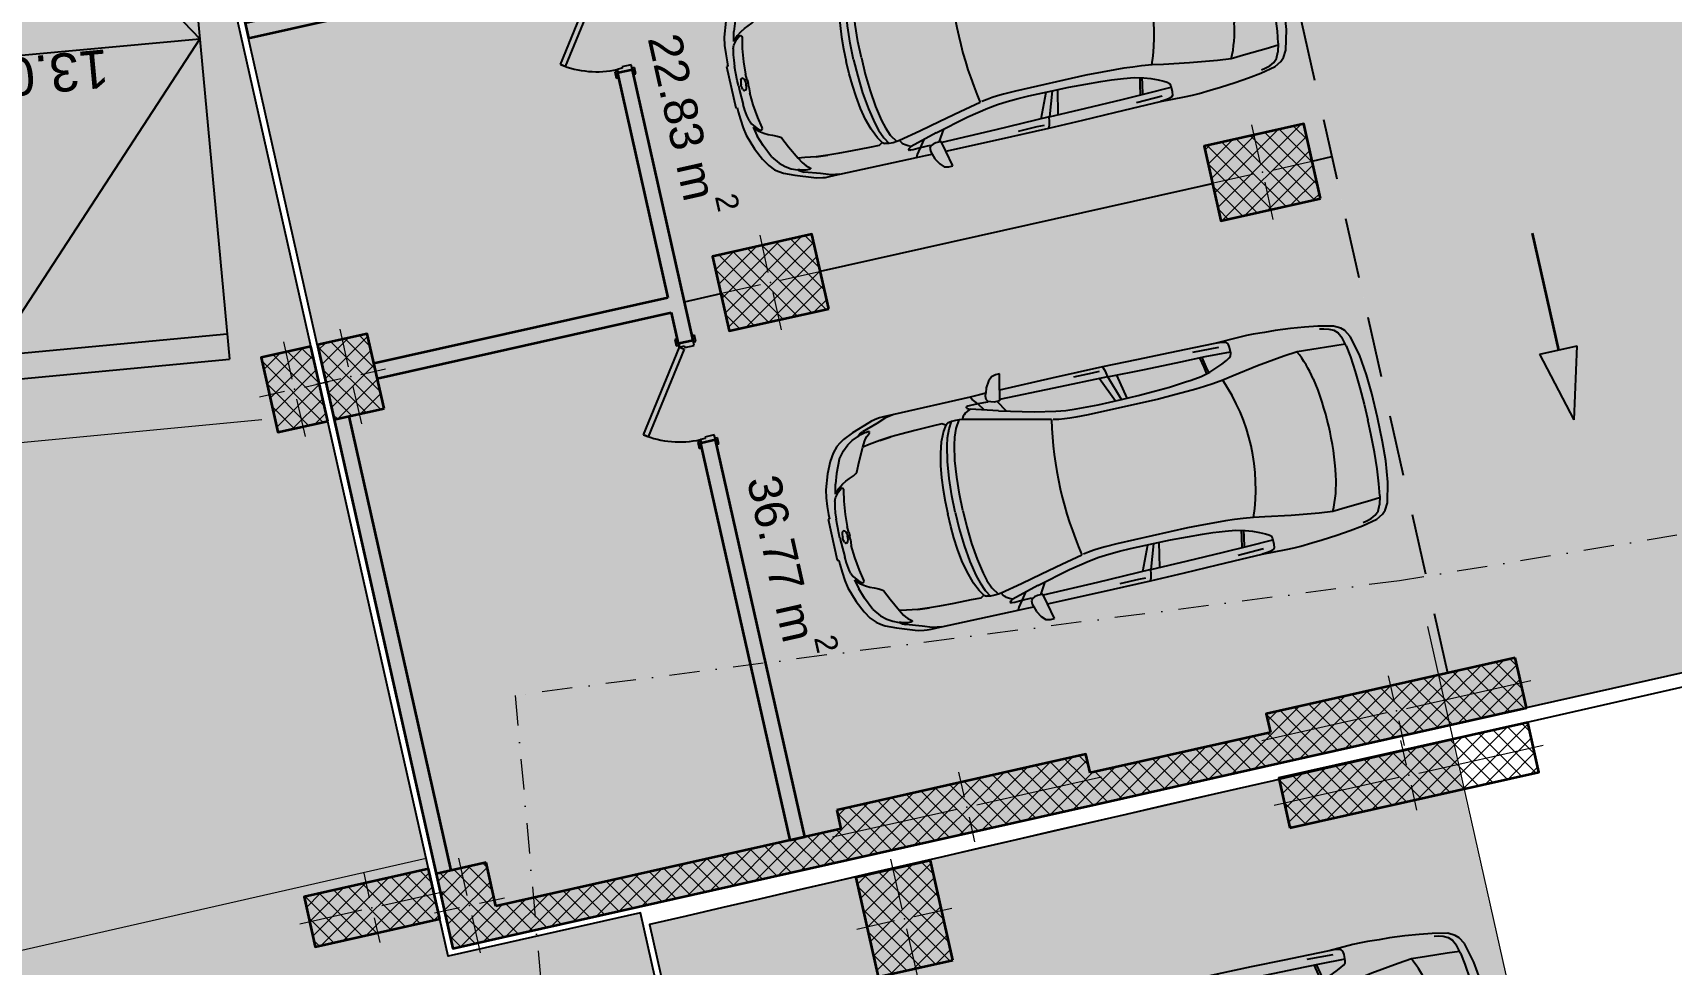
# Model space of a CAD drawing. Header units: millimetres. Extents: x -38220 to 93650, y -79022 to 35214.
# Drawn here: x 52215 to 65055, y -33644 to -26341 of the extents above; entities that cross this region are included whole.
import ezdxf
from ezdxf.enums import TextEntityAlignment as Align

# ---------------------------------------------------------------- set-up
doc = ezdxf.new("R2010")
doc.units = ezdxf.units.MM
doc.header["$MEASUREMENT"] = 0
doc.linetypes.add('Dot & Dashed', pattern=[502.708322, 238.125, -132.291667, 0, -132.291655])
doc.linetypes.add('Long Dashed', pattern=[793.749976, 476.249993, -317.499983])
for name, color, linetype, lineweight in [('2D Drafting - General_Pen_No__1', 7, 'Continuous', 13), ('A - Muret_Pen_No__101', 252, 'Continuous', 13), ('A - Muret_Pen_No__7', 7, 'Continuous', 35), ('A - Pllaka Themel_Pen_No__42', 8, 'Continuous', 25), ('A - Rampa_Pen_No__42', 8, 'Continuous', 25), ('A - Shtyllat_Pen_No__1', 7, 'Continuous', 13), ('A - Shtyllat_Pen_No__7', 7, 'Continuous', 35), ('A -Polyline_Pen_No__1', 7, 'Continuous', 13), ('A -Polyline_Pen_No__42', 8, 'Continuous', 25), ('A1 - Bodrumi -1_Pen_No__42', 8, 'Continuous', 25), ('ARCHICAD Doors_Pen_No__42', 8, 'Continuous', 25), ('Interior - Furniture _Pen_No__42', 8, 'Continuous', 25)]:
    doc.layers.add(name, color=color, linetype=linetype, lineweight=lineweight)
for name, color, linetype, lineweight, true_color in [('2D Drafting - General_Pen_No__102', 7, 'Continuous', 13, 0xcccccc), ('A - Fill Zone_Pen_No__102', 7, 'Continuous', 13, 0xcccccc), ('A - Fill Zone_Pen_No__156', 7, 'Continuous', 20, 0x54689e), ('A - Fill Zone_Pen_No__176', 7, 'Continuous', 15, 0x93a0c6), ('A - Muret_Pen_No__102', 7, 'Continuous', 13, 0xcccccc), ('A - Parcelat_Pen_No__161', 7, 'Continuous', 13, 0x6a6a6a), ('A -Polyline_Pen_No__178', 7, 'Continuous', 15, 0xbda888), ('A -Polyline_Pen_No__48', 7, 'Continuous', 25, 0xa80f02), ('A -Polyline_Pen_No__8', 7, 'Continuous', 35, 0xa80f02)]:
    doc.layers.add(name, color=color, linetype=linetype, lineweight=lineweight, true_color=true_color)
for name, color, linetype in [('A - Muret', 7, 'Continuous'), ('A - Pllaka Themel', 7, 'Continuous'), ('A - Shtyllat', 7, 'Continuous'), ('A -Polyline', 7, 'Continuous'), ('A1 - Bodrumi -1', 7, 'Continuous')]:
    doc.layers.add(name, color=color, linetype=linetype)
doc.styles.add('GENERATED_STYLE_1', font='')
doc.styles.add('GENERATED_STYLE_2', font='')
doc.styles.get('GENERATED_STYLE_1').set_extended_font_data('Arial', bold=True)
doc.styles.get('GENERATED_STYLE_2').set_extended_font_data('Arial')
pattern_1 = [(45, (0, 0), (-68.94291, 68.94291), []), (135, (0, 0), (68.94291, 68.94291), [])]

# ---------------------------------------------------------------- blocks, each defined once
blk = doc.blocks.new('Slab_3', base_point=(52250, 1500))
at = {"layer": 'A - Pllaka Themel_Pen_No__42', "color": 8, "linetype": 'Continuous', "lineweight": 25, "flags": 128}
blk.add_lwpolyline([(52250, 1500), (74650, 1500), (74650, -15133), (73887, -15305), (76898, -28721), (55508, -33521), (52250, -19001)], close=True, dxfattribs=at)
blk = doc.blocks.new('Slab_5', base_point=(27100, -19050))
at = {"layer": 'A - Pllaka Themel_Pen_No__42', "color": 8, "linetype": 'Continuous', "lineweight": 25, "flags": 128}
blk.add_lwpolyline([(27100, -19050), (27100, -53141), (34367, -53141), (34572, -54048), (58726, -48552), (58577, -47886), (60193, -47573), (56977, -33242), (55470, -33580), (52202, -19051)], close=True, dxfattribs=at)
blk = doc.blocks.new('Slab_6', base_point=(63265, -68393))
at = {"layer": 'A1 - Bodrumi -1_Pen_No__42', "color": 8, "linetype": 'Continuous', "lineweight": 25, "flags": 128}
blk.add_lwpolyline([(63265, -68393), (83257, -63910), (75456, -29147, 0.002192), (57048, -33333), (60253, -47613), (58637, -47926), (58785, -48589), (58819, -48582)], format="xyb", close=True, dxfattribs=at)
blk = doc.blocks.new('Wall_17', base_point=(63921, -31633))
at = {"layer": 'A - Muret_Pen_No__101', "linetype": 'Continuous', "lineweight": 13}
h = blk.add_hatch(dxfattribs=at)
h.set_pattern_fill('Concrete_Block', color=252, style=0, pattern_type=2)
h.set_pattern_definition(pattern_1)
h.paths.add_polyline_path([(60500, -32144), (60554, -32388), (61969, -32071), (61914, -31827)])
h = blk.add_hatch(dxfattribs=at)
h.set_pattern_fill('Concrete_Block', color=252, style=0, pattern_type=2)
h.set_pattern_definition(pattern_1)
h.paths.add_polyline_path([(55844, -33189), (55898, -33433), (58603, -32826), (58548, -32582)])
at = {"layer": 'A - Muret_Pen_No__7', "color": 7, "linetype": 'Continuous', "lineweight": 35, "flags": 128}
for points in [[(61914, -31827), (60500, -32144)], [(60554, -32388), (61969, -32071)], [(58548, -32582), (55844, -33189)], [(55898, -33433), (58603, -32826)]]:
    blk.add_lwpolyline(points, dxfattribs=at)
blk = doc.blocks.new('Door 22')
at = {"layer": 'ARCHICAD Doors_Pen_No__42', "color": 8, "linetype": 'Continuous', "lineweight": 25}
for p, q in [((-260, 394), (-237, 427)), ((349, -33), (-260, 394)), ((-237, 427), (372, 0)), ((-387, 24), (-437, 24)), ((-437, 24), (-437, 5)), ((-437, 5), (-387, 5)), ((-400, 5), (-437, 5)), ((-400, 5), (-437, 5)), ((-375, 5), (-400, 5)), ((-400, 5), (-400, 0)), ((-400, 0), (-400, 5)), ((-400, 0), (-400, 5)), ((-400, 0), (-375, 0)), ((-372, 0), (-400, 0)), ((-400, 0), (-400, -115)), ((-400, -115), (-400, 0)), ((-400, -115), (-400, 0)), ((-387, 5), (-387, 24)), ((-375, 0), (-375, 5)), ((-372, -40), (-372, 0)), ((372, 0), (349, -33)), ((400, 0), (372, 0)), ((372, 0), (372, -40)), ((400, 5), (375, 5)), ((375, 5), (375, 0)), ((375, 0), (400, 0)), ((437, 24), (387, 24)), ((387, 24), (387, 5)), ((387, 5), (437, 5)), ((400, 0), (400, 5)), ((400, 0), (400, 5)), ((400, 0), (400, 5)), ((400, 5), (437, 5)), ((400, 5), (437, 5)), ((400, -115), (400, 0)), ((400, -115), (400, 0)), ((400, -115), (400, 0)), ((437, 5), (437, 24)), ((-387, -115), (-437, -115)), ((-437, -115), (-437, -134)), ((-400, -115), (-437, -115)), ((-400, -115), (-437, -115)), ((-400, -115), (-360, -115)), ((-387, -134), (-387, -115)), ((-360, -40), (-372, -40)), ((-360, -115), (-360, -40)), ((372, -40), (360, -40)), ((360, -40), (360, -115)), ((360, -115), (400, -115)), ((437, -115), (387, -115)), ((387, -115), (387, -134)), ((400, -115), (437, -115)), ((400, -115), (437, -115)), ((437, -134), (437, -115)), ((-437, -134), (-387, -134)), ((387, -134), (437, -134))]:
    blk.add_line(p, q, dxfattribs=at)
blk.add_arc((372, 0), 744, 145, 180, dxfattribs=at)
blk = doc.blocks.new('Wall_20', base_point=(55202, -19001))
at = {"layer": 'A - Muret_Pen_No__102', "linetype": 'Continuous', "lineweight": 0, "true_color": 0xcccccc}
for points in [[(55202, -19001), (55079, -19001), (55714, -21832), (55831, -21806)], [(56006, -22586), (55889, -22612), (56376, -24783), (56494, -24757)], [(56669, -25538), (56552, -25564), (56622, -25876), (56739, -25850)], [(56797, -26657), (57273, -28779), (57390, -28753), (56914, -26631)], [(57565, -29533), (57448, -29560), (58147, -32672), (58264, -32646)]]:
    blk.add_hatch(color=254, dxfattribs=at).paths.add_polyline_path(points)
at = {"layer": 'A - Muret_Pen_No__7', "color": 7, "linetype": 'Continuous', "lineweight": 35}
for p, q in [((55714, -21832), (55706, -21796)), ((55831, -21806), (55719, -21831)), ((55831, -21806), (55823, -21769)), ((55719, -21831), (55714, -21832)), ((56006, -22586), (55894, -22611)), ((56006, -22586), (56014, -22622)), ((55894, -22611), (55889, -22612)), ((55889, -22612), (55897, -22648)), ((56376, -24783), (56368, -24747)), ((56494, -24757), (56381, -24782)), ((56494, -24757), (56485, -24721)), ((56381, -24782), (56376, -24783)), ((56669, -25538), (56556, -25563)), ((56669, -25538), (56677, -25574)), ((56556, -25563), (56552, -25564)), ((56552, -25564), (56560, -25600)), ((56622, -25876), (56614, -25840)), ((56627, -25875), (56622, -25876)), ((56739, -25850), (56627, -25875)), ((56739, -25850), (56731, -25814)), ((56802, -26656), (56797, -26657)), ((56797, -26657), (56805, -26693)), ((56914, -26631), (56802, -26656)), ((56914, -26631), (56922, -26667)), ((57273, -28779), (57265, -28743)), ((57390, -28753), (57278, -28778)), ((57390, -28753), (57382, -28717)), ((57278, -28778), (57273, -28779)), ((57453, -29559), (57448, -29560)), ((57448, -29560), (57456, -29596)), ((57565, -29533), (57453, -29559)), ((57565, -29533), (57573, -29569))]:
    blk.add_line(p, q, dxfattribs=at)
at = {"layer": 'A - Muret_Pen_No__7', "color": 7, "linetype": 'Continuous', "lineweight": 35, "flags": 128}
for points in [[(55079, -19001), (55714, -21832)], [(55202, -19001), (55079, -19001)], [(55831, -21806), (55202, -19001)], [(56494, -24757), (56006, -22586)], [(55889, -22612), (55955, -22905)], [(55981, -23022), (56376, -24783)], [(56739, -25850), (56669, -25538)], [(56552, -25564), (56573, -25662)], [(56600, -25779), (56622, -25876)], [(56797, -26657), (57192, -28418)], [(57390, -28753), (56914, -26631)], [(57218, -28535), (57273, -28779)], [(57448, -29560), (58147, -32672)], [(58264, -32646), (57565, -29533)], [(58147, -32672), (58264, -32646)]]:
    blk.add_lwpolyline(points, dxfattribs=at)
at = {"layer": 'ARCHICAD Doors_Pen_No__42', "color": 8, "linetype": 'Continuous', "lineweight": 25, "xscale": -0.9999999999999999, "zscale": 1000, "rotation": 102.6469138785917}
for p in [(55807, -22221), (56469, -25173)]:
    blk.add_blockref('Door 22', p, dxfattribs=at)
at = {"layer": 'ARCHICAD Doors_Pen_No__42', "color": 8, "linetype": 'Continuous', "lineweight": 25, "zscale": 1000, "rotation": 102.6469138785917}
for p in [(56714, -26265), (57365, -29168)]:
    blk.add_blockref('Door 22', p, dxfattribs=at)
blk = doc.blocks.new('Wall_22', base_point=(56704, -25694))
at = {"layer": 'A - Muret_Pen_No__102', "linetype": 'Continuous', "lineweight": 0, "true_color": 0xcccccc}
blk.add_hatch(color=254, dxfattribs=at).paths.add_polyline_path([(56573, -25662), (53880, -26266), (53906, -26383), (56600, -25779)])
at = {"layer": 'A - Muret_Pen_No__7', "color": 7, "linetype": 'Continuous', "lineweight": 35, "flags": 128}
for points in [[(56573, -25662), (53880, -26266)], [(53906, -26383), (56600, -25779)], [(53880, -26266), (53906, -26383)]]:
    blk.add_lwpolyline(points, dxfattribs=at)
blk = doc.blocks.new('Wall_23', base_point=(57322, -28450))
at = {"layer": 'A - Muret_Pen_No__102', "linetype": 'Continuous', "lineweight": 0, "true_color": 0xcccccc}
blk.add_hatch(color=254, dxfattribs=at).paths.add_polyline_path([(57192, -28418), (54889, -28935), (54915, -29052), (57218, -28535)])
at = {"layer": 'A - Muret_Pen_No__7', "color": 7, "linetype": 'Continuous', "lineweight": 35, "flags": 128}
for points in [[(57192, -28418), (54889, -28935)], [(54915, -29052), (57218, -28535)]]:
    blk.add_lwpolyline(points, dxfattribs=at)
blk = doc.blocks.new('Wall_49', base_point=(55377, -32935))
at = {"layer": 'A - Muret_Pen_No__102', "linetype": 'Continuous', "lineweight": 0, "true_color": 0xcccccc}
blk.add_hatch(color=254, dxfattribs=at).paths.add_polyline_path([(55494, -32909), (54695, -29347), (54578, -29374), (55377, -32935)])
at = {"layer": 'A - Muret_Pen_No__7', "color": 7, "linetype": 'Continuous', "lineweight": 35, "flags": 128}
for points in [[(54578, -29374), (55377, -32935)], [(55494, -32909), (54695, -29347)]]:
    blk.add_lwpolyline(points, dxfattribs=at)
blk = doc.blocks.new('Column_58', base_point=(59535, -32412))
at = {"layer": 'A - Shtyllat', "linetype": 'Continuous', "lineweight": 0, "true_color": 0x000000}
h = blk.add_hatch(dxfattribs=at)
h.set_pattern_fill('Concrete_Block', color=18, style=0, pattern_type=2)
h.set_pattern_definition(pattern_1)
h.paths.add_polyline_path([(58515, -32436), (58548, -32582), (60500, -32144), (60467, -31998)])
h = blk.add_hatch(dxfattribs=at)
h.set_pattern_fill('Concrete_Block', color=18, style=0, pattern_type=2)
h.set_pattern_definition(pattern_1)
h.paths.add_polyline_path([(58548, -32582), (58603, -32826), (60554, -32388), (60500, -32144)])
at = {"layer": 'A - Shtyllat_Pen_No__1', "color": 7, "linetype": 'Continuous', "lineweight": 13}
for p, q in [((59517, -32334), (59473, -32139)), ((59613, -32394), (60589, -32176)), ((59457, -32430), (58481, -32648)), ((59552, -32490), (59596, -32685))]:
    blk.add_line(p, q, dxfattribs=at)
blk.add_point((59535, -32412), dxfattribs=at)
at = {"layer": 'A - Shtyllat_Pen_No__7', "color": 7, "linetype": 'Continuous', "lineweight": 35, "flags": 128}
for points in [[(60500, -32144), (60467, -31998), (58515, -32436)], [(58515, -32436), (58548, -32582)], [(58603, -32826), (60554, -32388)]]:
    blk.add_lwpolyline(points, dxfattribs=at)
blk = doc.blocks.new('Column_63', base_point=(61851, -27434))
at = {"layer": 'A - Shtyllat', "linetype": 'Continuous', "lineweight": 0, "true_color": 0x000000}
h = blk.add_hatch(dxfattribs=at)
h.set_pattern_fill('Concrete_Block', color=18, style=0, pattern_type=2)
h.set_pattern_definition(pattern_1)
h.paths.add_polyline_path([(62307, -27639), (62176, -27054), (61395, -27229), (61526, -27814)])
at = {"layer": 'A - Shtyllat_Pen_No__1', "color": 7, "linetype": 'Continuous', "lineweight": 13}
for p, q in [((61834, -27356), (61768, -27063)), ((61929, -27417), (62319, -27329)), ((61773, -27452), (61383, -27539)), ((61869, -27512), (61934, -27805))]:
    blk.add_line(p, q, dxfattribs=at)
blk.add_point((61851, -27434), dxfattribs=at)
at = {"layer": 'A - Shtyllat_Pen_No__7', "color": 7, "linetype": 'Continuous', "lineweight": 35, "flags": 128}
blk.add_lwpolyline([(62307, -27639), (62176, -27054), (61395, -27229), (61526, -27814)], close=True, dxfattribs=at)
blk = doc.blocks.new('Column_64', base_point=(62901, -31657))
at = {"layer": 'A - Shtyllat', "linetype": 'Continuous', "lineweight": 0, "true_color": 0x000000}
h = blk.add_hatch(dxfattribs=at)
h.set_pattern_fill('Concrete_Block', color=18, style=0, pattern_type=2)
h.set_pattern_definition(pattern_1)
h.paths.add_polyline_path([(63833, -31243), (61881, -31680), (61914, -31827), (63866, -31389)])
h = blk.add_hatch(dxfattribs=at)
h.set_pattern_fill('Concrete_Block', color=18, style=0, pattern_type=2)
h.set_pattern_definition(pattern_1)
h.paths.add_polyline_path([(63866, -31389), (61914, -31827), (61969, -32071), (63921, -31633)])
at = {"layer": 'A - Shtyllat_Pen_No__1', "color": 7, "linetype": 'Continuous', "lineweight": 13}
for p, q in [((62883, -31579), (62840, -31383)), ((62979, -31639), (63955, -31420)), ((62823, -31674), (61847, -31893)), ((62919, -31735), (62962, -31930))]:
    blk.add_line(p, q, dxfattribs=at)
blk.add_point((62901, -31657), dxfattribs=at)
at = {"layer": 'A - Shtyllat_Pen_No__7', "color": 7, "linetype": 'Continuous', "lineweight": 35, "flags": 128}
for points in [[(63833, -31243), (61881, -31680), (61914, -31827)], [(63866, -31389), (63833, -31243)], [(61969, -32071), (63921, -31633), (63866, -31389)]]:
    blk.add_lwpolyline(points, dxfattribs=at)
blk = doc.blocks.new('Column_67', base_point=(57997, -28299))
at = {"layer": 'A - Shtyllat', "linetype": 'Continuous', "lineweight": 0, "true_color": 0x000000}
h = blk.add_hatch(dxfattribs=at)
h.set_pattern_fill('Concrete_Block', color=18, style=0, pattern_type=2)
h.set_pattern_definition(pattern_1)
h.paths.add_polyline_path([(58453, -28504), (58321, -27919), (57541, -28094), (57672, -28679)])
at = {"layer": 'A - Shtyllat_Pen_No__1', "color": 7, "linetype": 'Continuous', "lineweight": 13}
for p, q in [((57979, -28221), (57914, -27928)), ((58075, -28281), (58465, -28194)), ((57919, -28316), (57529, -28404)), ((58014, -28377), (58080, -28670))]:
    blk.add_line(p, q, dxfattribs=at)
blk.add_point((57997, -28299), dxfattribs=at)
at = {"layer": 'A - Shtyllat_Pen_No__7', "color": 7, "linetype": 'Continuous', "lineweight": 35, "flags": 128}
blk.add_lwpolyline([(58453, -28504), (58321, -27919), (57541, -28094), (57672, -28679)], close=True, dxfattribs=at)
blk = doc.blocks.new('Column_83', base_point=(54707, -29037))
at = {"layer": 'A - Shtyllat', "linetype": 'Continuous', "lineweight": 0, "true_color": 0x000000}
h = blk.add_hatch(dxfattribs=at)
h.set_pattern_fill('Concrete_Block', color=18, style=0, pattern_type=2)
h.set_pattern_definition(pattern_1)
h.paths.add_polyline_path([(54968, -29286), (54836, -28701), (54446, -28788), (54578, -29374)])
at = {"layer": 'A - Shtyllat_Pen_No__1', "color": 7, "linetype": 'Continuous', "lineweight": 13}
for p, q in [((54689, -28959), (54624, -28666)), ((54785, -29020), (54980, -28976)), ((54629, -29055), (54434, -29098)), ((54724, -29115), (54790, -29408))]:
    blk.add_line(p, q, dxfattribs=at)
blk.add_point((54707, -29037), dxfattribs=at)
at = {"layer": 'A - Shtyllat_Pen_No__7', "color": 7, "linetype": 'Continuous', "lineweight": 35, "flags": 128}
blk.add_lwpolyline([(54968, -29286), (54836, -28701), (54446, -28788), (54578, -29374)], close=True, dxfattribs=at)
blk = doc.blocks.new('Column_85', base_point=(55637, -33184))
at = {"layer": 'A - Shtyllat', "linetype": 'Continuous', "lineweight": 0, "true_color": 0x000000}
h = blk.add_hatch(dxfattribs=at)
h.set_pattern_fill('Concrete_Block', color=18, style=0, pattern_type=2)
h.set_pattern_definition(pattern_1)
h.paths.add_polyline_path([(55767, -32847), (55377, -32935), (55453, -33277), (55844, -33189)])
h = blk.add_hatch(dxfattribs=at)
h.set_pattern_fill('Concrete_Block', color=18, style=0, pattern_type=2)
h.set_pattern_definition(pattern_1)
h.paths.add_polyline_path([(55844, -33189), (55453, -33277), (55508, -33521), (55898, -33433)])
at = {"layer": 'A - Shtyllat_Pen_No__1', "color": 7, "linetype": 'Continuous', "lineweight": 13}
for p, q in [((55620, -33106), (55554, -32813)), ((55716, -33166), (55911, -33123)), ((55559, -33202), (55364, -33245)), ((55655, -33262), (55721, -33555))]:
    blk.add_line(p, q, dxfattribs=at)
blk.add_point((55637, -33184), dxfattribs=at)
at = {"layer": 'A - Shtyllat_Pen_No__7', "color": 7, "linetype": 'Continuous', "lineweight": 35, "flags": 128}
for points in [[(55767, -32847), (55377, -32935), (55453, -33277)], [(55844, -33189), (55767, -32847)], [(55453, -33277), (55508, -33521), (55898, -33433)]]:
    blk.add_lwpolyline(points, dxfattribs=at)
blk = doc.blocks.new('Column_95', base_point=(54265, -29136))
at = {"layer": 'A - Shtyllat', "linetype": 'Continuous', "lineweight": 0, "true_color": 0x000000}
h = blk.add_hatch(dxfattribs=at)
h.set_pattern_fill('Concrete_Block', color=18, style=0, pattern_type=2)
h.set_pattern_definition(pattern_1)
h.paths.add_polyline_path([(54526, -29385), (54395, -28800), (54005, -28887), (54136, -29473)])
at = {"layer": 'A - Shtyllat_Pen_No__1', "color": 7, "linetype": 'Continuous', "lineweight": 13}
for p, q in [((54248, -29058), (54182, -28765)), ((54344, -29119), (54539, -29075)), ((54187, -29154), (53992, -29197)), ((54283, -29214), (54349, -29507))]:
    blk.add_line(p, q, dxfattribs=at)
blk.add_point((54265, -29136), dxfattribs=at)
at = {"layer": 'A - Shtyllat_Pen_No__7', "color": 7, "linetype": 'Continuous', "lineweight": 35, "flags": 128}
blk.add_lwpolyline([(54526, -29385), (54395, -28800), (54005, -28887), (54136, -29473)], close=True, dxfattribs=at)
blk = doc.blocks.new('Column_100', base_point=(54873, -33202))
at = {"layer": 'A - Shtyllat', "linetype": 'Continuous', "lineweight": 0, "true_color": 0x000000}
h = blk.add_hatch(dxfattribs=at)
h.set_pattern_fill('Concrete_Block', color=18, style=0, pattern_type=2)
h.set_pattern_definition(pattern_1)
h.paths.add_polyline_path([(55404, -33288), (55317, -32897), (54341, -33116), (54428, -33507)])
at = {"layer": 'A - Shtyllat_Pen_No__1', "color": 7, "linetype": 'Continuous', "lineweight": 13}
for p, q in [((54855, -33124), (54811, -32929)), ((54951, -33184), (55438, -33075)), ((54794, -33219), (54307, -33329)), ((54890, -33280), (54934, -33475))]:
    blk.add_line(p, q, dxfattribs=at)
blk.add_point((54873, -33202), dxfattribs=at)
at = {"layer": 'A - Shtyllat_Pen_No__7', "color": 7, "linetype": 'Continuous', "lineweight": 35, "flags": 128}
blk.add_lwpolyline([(55404, -33288), (55317, -32897), (54341, -33116), (54428, -33507)], close=True, dxfattribs=at)
blk = doc.blocks.new('Column_179', base_point=(59045, -33288))
at = {"layer": 'A - Shtyllat', "linetype": 'Continuous', "lineweight": 0, "true_color": 0x000000}
h = blk.add_hatch(dxfattribs=at)
h.set_pattern_fill('Concrete_Block', color=18, style=0, pattern_type=2)
h.set_pattern_definition(pattern_1)
h.paths.add_polyline_path([(59425, -33612), (59250, -32832), (58665, -32963), (58840, -33744)])
at = {"layer": 'A - Shtyllat_Pen_No__1', "color": 7, "linetype": 'Continuous', "lineweight": 13}
for p, q in [((59027, -33210), (58940, -32820)), ((59123, -33270), (59416, -33205)), ((58967, -33305), (58674, -33371)), ((59063, -33366), (59150, -33756))]:
    blk.add_line(p, q, dxfattribs=at)
blk.add_point((59045, -33288), dxfattribs=at)
at = {"layer": 'A - Shtyllat_Pen_No__7', "color": 7, "linetype": 'Continuous', "lineweight": 35, "flags": 128}
blk.add_lwpolyline([(59425, -33612), (59250, -32832), (58665, -32963), (58840, -33744)], close=True, dxfattribs=at)
blk = doc.blocks.new('Column_181', base_point=(62998, -32162))
at = {"layer": 'A - Shtyllat', "linetype": 'Continuous', "lineweight": 0, "true_color": 0x000000}
h = blk.add_hatch(dxfattribs=at)
h.set_pattern_fill('Concrete_Block', color=18, style=0, pattern_type=2)
h.set_pattern_definition(pattern_1)
h.paths.add_polyline_path([(62066, -32576), (64018, -32138), (63930, -31748), (61979, -32186)])
at = {"layer": 'A - Shtyllat_Pen_No__1', "color": 7, "linetype": 'Continuous', "lineweight": 13}
for p, q in [((62981, -32084), (62937, -31889)), ((63076, -32145), (64052, -31926)), ((62920, -32180), (61944, -32399)), ((63016, -32240), (63059, -32436))]:
    blk.add_line(p, q, dxfattribs=at)
blk.add_point((62998, -32162), dxfattribs=at)
at = {"layer": 'A - Shtyllat_Pen_No__7', "color": 7, "linetype": 'Continuous', "lineweight": 35, "flags": 128}
blk.add_lwpolyline([(62066, -32576), (64018, -32138), (63930, -31748), (61979, -32186)], close=True, dxfattribs=at)
blk = doc.blocks.new('Car 05 22')
at = {"layer": 'Interior - Furniture _Pen_No__42', "color": 8, "linetype": 'Continuous', "lineweight": 25}
for p, q in [((1961, 983), (1929, 983)), ((1929, 983), (1958, 858)), ((1997, 975), (1961, 983)), ((2027, 945), (1997, 975)), ((2055, 898), (2027, 945)), ((-706, 776), (-758, 747)), ((-585, 801), (-706, 776)), ((-627, 772), (-665, 761)), ((-595, 778), (-627, 772)), ((-483, 817), (-585, 801)), ((-372, 830), (-483, 817)), ((-252, 841), (-372, 830)), ((-168, 845), (-252, 841)), ((-78, 851), (-168, 845)), ((-24, 852), (-78, 851)), ((40, 852), (-24, 852)), ((231, 846), (40, 852)), ((125, 791), (129, 820)), ((126, 744), (125, 791)), ((129, 820), (139, 832)), ((139, 832), (165, 840)), ((165, 840), (195, 844)), ((195, 844), (231, 846)), ((211, 809), (418, 816)), ((400, 848), (231, 846)), ((591, 852), (400, 848)), ((857, 856), (591, 852)), ((1109, 774), (814, 769)), ((1130, 859), (857, 856)), ((1036, 773), (997, 579)), ((1042, 578), (1108, 774)), ((1173, 775), (1090, 578)), ((1115, 809), (1109, 774)), ((1109, 774), (1538, 780)), ((1120, 833), (1115, 809)), ((1121, 838), (1120, 836)), ((1120, 836), (1120, 833)), ((1130, 859), (1121, 838)), ((1536, 860), (1130, 859)), ((1163, 830), (1220, 829)), ((1220, 829), (1370, 831)), ((1958, 858), (1536, 860)), ((1538, 780), (1975, 786)), ((1939, 686), (1996, 777)), ((1958, 858), (1977, 777)), ((1977, 777), (2020, 777)), ((2020, 777), (2044, 783)), ((2044, 783), (2063, 792)), ((2068, 858), (2055, 898)), ((2063, 792), (2070, 800)), ((2069, 788), (2065, 794)), ((2120, 857), (2068, 858)), ((2075, 836), (2068, 858)), ((2069, 788), (2148, 790)), ((2070, 800), (2075, 809)), ((2075, 809), (2075, 836)), ((2107, 732), (2148, 790)), ((2193, 856), (2120, 857)), ((2148, 790), (2167, 814)), ((2148, 790), (2206, 792)), ((2167, 814), (2182, 834)), ((2182, 834), (2193, 856)), ((2808, 853), (2193, 856)), ((2206, 792), (2227, 791)), ((2227, 791), (2233, 790)), ((2234, 774), (2227, 770)), ((2233, 790), (2238, 787)), ((2238, 777), (2234, 774)), ((2241, 784), (2238, 787)), ((2238, 777), (2241, 781)), ((2241, 781), (2241, 784)), ((2856, 853), (2808, 853)), ((2808, 853), (2877, 843)), ((2891, 853), (2856, 853)), ((2877, 843), (2954, 814)), ((2923, 852), (2891, 853)), ((2904, 833), (2905, 833)), ((2945, 849), (2923, 852)), ((2990, 840), (2945, 849)), ((2954, 814), (3076, 775)), ((3014, 833), (2990, 840)), ((3154, 783), (3014, 833)), ((3100, 763), (3076, 775)), ((3236, 748), (3154, 783)), ((-815, 668), (-855, 511)), ((-785, 722), (-815, 668)), ((-758, 747), (-785, 722)), ((-768, 602), (-751, 670)), ((-729, 716), (-751, 670)), ((-701, 743), (-729, 716)), ((-665, 761), (-701, 743)), ((327, 762), (125, 756)), ((132, 723), (126, 744)), ((147, 711), (132, 723)), ((171, 697), (147, 711)), ((213, 677), (171, 697)), ((266, 655), (213, 677)), ((319, 636), (266, 655)), ((522, 765), (327, 762)), ((339, 683), (330, 634)), ((355, 762), (339, 683)), ((357, 683), (347, 629)), ((373, 763), (357, 683)), ((814, 769), (522, 765)), ((2000, 702), (1730, 634)), ((1953, 621), (2122, 660)), ((2000, 702), (2214, 763)), ((2122, 660), (2294, 698)), ((2227, 770), (2214, 763)), ((2214, 763), (2238, 752)), ((2238, 752), (2259, 740)), ((2259, 740), (2269, 731)), ((2269, 731), (2279, 722)), ((2279, 722), (2294, 698)), ((2294, 698), (2317, 701)), ((2294, 698), (2294, 698)), ((2317, 701), (2346, 703)), ((2355, 640), (2317, 701)), ((2346, 703), (2379, 702)), ((2410, 649), (2379, 702)), ((2379, 702), (2411, 694)), ((2436, 583), (2410, 649)), ((2411, 694), (2411, 694)), ((2429, 682), (2411, 694)), ((2429, 682), (2457, 700)), ((2429, 682), (2429, 682)), ((2429, 682), (2457, 640)), ((2457, 700), (2535, 698)), ((2535, 698), (2535, 698)), ((2535, 698), (2673, 696)), ((2673, 696), (2787, 691)), ((2787, 691), (2868, 687)), ((2868, 687), (2960, 679)), ((2960, 679), (2868, 687)), ((2960, 679), (3047, 666)), ((3022, 758), (3024, 762)), ((3024, 754), (3022, 758)), ((3024, 762), (3035, 765)), ((3038, 743), (3024, 754)), ((3035, 765), (3047, 764)), ((3051, 731), (3038, 743)), ((3047, 764), (3061, 763)), ((3047, 666), (3100, 657)), ((3065, 715), (3051, 731)), ((3061, 763), (3090, 757)), ((3077, 698), (3065, 715)), ((3100, 657), (3077, 698)), ((3090, 757), (3108, 751)), ((3114, 753), (3100, 763)), ((3153, 554), (3100, 657)), ((3108, 751), (3123, 746)), ((3123, 746), (3114, 753)), ((3170, 727), (3123, 746)), ((3212, 701), (3170, 727)), ((3254, 663), (3212, 701)), ((3269, 728), (3236, 748)), ((3302, 603), (3254, 663)), ((3299, 706), (3269, 728)), ((3337, 663), (3299, 706)), ((3374, 604), (3337, 663)), ((-768, 602), (-783, 510)), ((-764, 617), (-666, 624)), ((-666, 624), (-501, 634)), ((-501, 634), (-383, 642)), ((-383, 642), (-274, 631)), ((-274, 631), (-56, 601)), ((-56, 601), (146, 567)), ((146, 567), (233, 552)), ((233, 552), (315, 541)), ((315, 541), (384, 535)), ((393, 618), (319, 636)), ((384, 535), (454, 530)), ((475, 607), (393, 618)), ((454, 530), (526, 526)), ((521, 602), (475, 607)), ((570, 597), (521, 602)), ((526, 526), (628, 522)), ((653, 591), (570, 597)), ((628, 522), (757, 518)), ((773, 585), (653, 591)), ((757, 518), (1323, 518)), ((907, 580), (773, 585)), ((1042, 578), (907, 580)), ((1228, 578), (1042, 578)), ((1316, 580), (1228, 578)), ((1403, 584), (1316, 580)), ((1323, 518), (1420, 522)), ((1484, 590), (1403, 584)), ((1420, 522), (1467, 524)), ((1467, 524), (1511, 528)), ((1562, 601), (1484, 590)), ((1511, 528), (1554, 533)), ((1554, 533), (1597, 541)), ((1730, 634), (1562, 601)), ((1597, 541), (1597, 541)), ((1611, 544), (1780, 582)), ((1780, 582), (1953, 621)), ((2380, 575), (2355, 640)), ((2397, 514), (2380, 575)), ((2419, 396), (2397, 514)), ((2454, 522), (2436, 583)), ((2478, 401), (2454, 522)), ((2457, 640), (2487, 574)), ((2487, 574), (2492, 562)), ((2492, 562), (2518, 477)), ((3190, 476), (3153, 554)), ((3302, 603), (3346, 501)), ((3418, 513), (3374, 604)), ((-855, 511), (-875, 345)), ((-795, 391), (-802, 259)), ((-783, 510), (-795, 391)), ((2434, 266), (2419, 396)), ((2494, 269), (2478, 401)), ((2518, 477), (2538, 384)), ((3199, 467), (3190, 476)), ((3221, 454), (3199, 467)), ((3256, 439), (3221, 454)), ((3288, 425), (3256, 439)), ((3319, 408), (3288, 425)), ((3353, 384), (3319, 408)), ((3346, 501), (3374, 420)), ((3391, 344), (3374, 420)), ((3457, 393), (3418, 513)), ((3468, 331), (3457, 393)), ((-875, 345), (-883, 195)), ((-802, 259), (-807, 125)), ((2442, 132), (2434, 266)), ((2503, 133), (2494, 269)), ((2538, 384), (2551, 286)), ((2551, 286), (2560, 194)), ((3325, 377), (3321, 370)), ((3321, 370), (3321, 362)), ((3321, 362), (3338, 277)), ((3328, 380), (3325, 377)), ((3338, 379), (3328, 380)), ((3364, 358), (3338, 379)), ((3338, 277), (3352, 173)), ((3377, 360), (3353, 384)), ((3397, 316), (3364, 358)), ((3391, 344), (3377, 360)), ((3408, 289), (3397, 316)), ((3408, 289), (3414, 267)), ((3414, 267), (3418, 243)), ((3474, 264), (3468, 331)), ((3478, 200), (3474, 264)), ((-883, 195), (-885, 0)), ((2444, 0), (2442, 132)), ((2506, 0), (2503, 133)), ((2560, 194), (2564, 101)), ((3352, 173), (3358, 76)), ((3418, 243), (3424, 201)), ((3424, 201), (3428, 152)), ((3432, 40), (3428, 152)), ((3479, 165), (3478, 200)), ((3490, 165), (3479, 165)), ((3490, -165), (3490, 165)), ((-885, 0), (-883, -195)), ((-807, 125), (-808, 0)), ((-807, -125), (-808, 0)), ((2444, 0), (2442, -132)), ((2564, 101), (2566, 0)), ((2564, -101), (2566, 0)), ((3354, 28), (3358, 76)), ((3354, 28), (3354, -1)), ((3354, -28), (3354, 1)), ((3371, 12), (3370, -1)), ((3371, -12), (3370, 1)), ((3372, 24), (3371, 12)), ((3376, 39), (3372, 24)), ((3382, 47), (3376, 39)), ((3386, 48), (3382, 47)), ((3386, 48), (3394, 48)), ((3399, 47), (3394, 48)), ((3404, 39), (3399, 47)), ((3404, 39), (3408, 24)), ((3408, 24), (3410, 8)), ((3410, 8), (3410, 0)), ((3432, 57), (3432, 57)), ((3432, 0), (3432, 40)), ((3432, 0), (3432, -40)), ((-802, -259), (-807, -125)), ((2506, 0), (2503, -133)), ((2560, -194), (2564, -101)), ((3352, -173), (3358, -76)), ((3354, -28), (3358, -76)), ((3372, -24), (3371, -12)), ((3376, -39), (3372, -24)), ((3382, -47), (3376, -39)), ((3386, -48), (3382, -47)), ((3386, -48), (3394, -48)), ((3399, -47), (3394, -48)), ((3404, -39), (3399, -47)), ((3404, -39), (3408, -24)), ((3408, -24), (3410, -8)), ((3410, -8), (3410, 0)), ((3432, -40), (3428, -152)), ((3432, -57), (3432, -57)), ((-883, -195), (-875, -345)), ((2442, -132), (2434, -266)), ((2503, -133), (2494, -269)), ((2551, -286), (2560, -194)), ((3338, -277), (3352, -173)), ((3414, -267), (3418, -243)), ((3418, -243), (3424, -201)), ((3424, -201), (3428, -152)), ((3474, -264), (3478, -200)), ((3478, -200), (3479, -165)), ((3479, -165), (3490, -165)), ((-875, -345), (-855, -511)), ((-795, -391), (-802, -259)), ((2434, -266), (2419, -396)), ((2494, -269), (2478, -401)), ((2518, -477), (2538, -384)), ((2538, -384), (2551, -286)), ((3353, -384), (3319, -408)), ((3321, -362), (3338, -277)), ((3321, -370), (3321, -362)), ((3325, -377), (3321, -370)), ((3328, -380), (3325, -377)), ((3338, -379), (3328, -380)), ((3364, -358), (3338, -379)), ((3377, -360), (3353, -384)), ((3397, -316), (3364, -358)), ((3391, -344), (3374, -420)), ((3391, -344), (3377, -360)), ((3408, -289), (3397, -316)), ((3408, -289), (3414, -267)), ((3457, -393), (3468, -331)), ((3468, -331), (3474, -264)), ((-855, -511), (-815, -668)), ((-783, -510), (-795, -391)), ((-768, -602), (-783, -510)), ((2419, -396), (2397, -514)), ((2478, -401), (2454, -522)), ((2492, -562), (2518, -477)), ((3190, -476), (3153, -554)), ((3199, -467), (3190, -476)), ((3221, -454), (3199, -467)), ((3256, -439), (3221, -454)), ((3288, -425), (3256, -439)), ((3319, -408), (3288, -425)), ((3302, -603), (3346, -501)), ((3346, -501), (3374, -420)), ((3374, -604), (3418, -513)), ((3418, -513), (3457, -393)), ((-768, -602), (-751, -670)), ((-764, -617), (-666, -624)), ((-666, -624), (-501, -634)), ((-501, -634), (-383, -642)), ((-383, -642), (-274, -631)), ((-274, -631), (-56, -601)), ((-56, -601), (146, -567)), ((146, -567), (233, -552)), ((233, -552), (315, -541)), ((319, -636), (266, -655)), ((315, -541), (384, -535)), ((393, -618), (319, -636)), ((339, -683), (330, -634)), ((357, -683), (347, -629)), ((384, -535), (454, -530)), ((475, -607), (393, -618)), ((454, -530), (526, -526)), ((521, -602), (475, -607)), ((570, -597), (521, -602)), ((526, -526), (628, -522)), ((653, -591), (570, -597)), ((628, -522), (757, -518)), ((773, -585), (653, -591)), ((757, -518), (1323, -518)), ((907, -580), (773, -585)), ((1042, -578), (907, -580)), ((1036, -773), (997, -579)), ((1042, -578), (1108, -774)), ((1228, -578), (1042, -578)), ((1173, -775), (1090, -578)), ((1316, -580), (1228, -578)), ((1403, -584), (1316, -580)), ((1323, -518), (1420, -522)), ((1484, -590), (1403, -584)), ((1420, -522), (1467, -524)), ((1467, -524), (1511, -528)), ((1562, -601), (1484, -590)), ((1511, -528), (1554, -533)), ((1554, -533), (1597, -541)), ((1730, -634), (1562, -601)), ((1597, -541), (1597, -541)), ((1611, -544), (1780, -582)), ((2000, -702), (1730, -634)), ((1780, -582), (1953, -621)), ((1953, -621), (2122, -660)), ((2355, -640), (2317, -701)), ((2380, -575), (2355, -640)), ((2397, -514), (2380, -575)), ((2436, -583), (2410, -649)), ((2429, -682), (2457, -640)), ((2454, -522), (2436, -583)), ((2457, -640), (2487, -574)), ((2487, -574), (2492, -562)), ((3153, -554), (3100, -657)), ((3302, -603), (3254, -663)), ((3337, -663), (3374, -604)), ((-815, -668), (-785, -722)), ((-785, -722), (-758, -747)), ((-758, -747), (-706, -776)), ((-729, -716), (-751, -670)), ((-701, -743), (-729, -716)), ((-665, -761), (-701, -743)), ((-627, -772), (-665, -761)), ((126, -744), (125, -791)), ((327, -762), (125, -756)), ((132, -723), (126, -744)), ((147, -711), (132, -723)), ((171, -697), (147, -711)), ((213, -677), (171, -697)), ((266, -655), (213, -677)), ((522, -765), (327, -762)), ((355, -762), (339, -683)), ((373, -763), (357, -683)), ((814, -769), (522, -765)), ((1109, -774), (814, -769)), ((1939, -686), (1996, -777)), ((2000, -702), (2214, -763)), ((2107, -732), (2148, -790)), ((2122, -660), (2294, -698)), ((2214, -763), (2238, -752)), ((2227, -770), (2214, -763)), ((2234, -774), (2227, -770)), ((2238, -752), (2259, -740)), ((2259, -740), (2269, -731)), ((2269, -731), (2279, -722)), ((2279, -722), (2294, -698)), ((2294, -698), (2317, -701)), ((2294, -698), (2294, -698)), ((2317, -701), (2346, -703)), ((2346, -703), (2379, -702)), ((2410, -649), (2379, -702)), ((2379, -702), (2411, -694)), ((2429, -682), (2411, -694)), ((2411, -694), (2411, -694)), ((2429, -682), (2429, -682)), ((2429, -682), (2457, -700)), ((2457, -700), (2535, -698)), ((2535, -698), (2673, -696)), ((2535, -698), (2535, -698)), ((2673, -696), (2787, -691)), ((2787, -691), (2868, -687)), ((2868, -687), (2960, -679)), ((2960, -679), (2868, -687)), ((2960, -679), (3047, -666)), ((3024, -754), (3022, -758)), ((3022, -758), (3024, -762)), ((3038, -743), (3024, -754)), ((3024, -762), (3035, -765)), ((3035, -765), (3047, -764)), ((3051, -731), (3038, -743)), ((3047, -666), (3100, -657)), ((3047, -764), (3061, -763)), ((3065, -715), (3051, -731)), ((3061, -763), (3090, -757)), ((3077, -698), (3065, -715)), ((3100, -763), (3076, -775)), ((3100, -657), (3077, -698)), ((3090, -757), (3108, -751)), ((3114, -753), (3100, -763)), ((3108, -751), (3123, -746)), ((3123, -746), (3114, -753)), ((3170, -727), (3123, -746)), ((3154, -783), (3236, -748)), ((3212, -701), (3170, -727)), ((3254, -663), (3212, -701)), ((3236, -748), (3269, -728)), ((3269, -728), (3299, -706)), ((3299, -706), (3337, -663)), ((-706, -776), (-585, -801)), ((-595, -778), (-627, -772)), ((-585, -801), (-483, -817)), ((-483, -817), (-372, -830)), ((-372, -830), (-252, -841)), ((-252, -841), (-168, -845)), ((-168, -845), (-78, -851)), ((-78, -851), (-24, -852)), ((-24, -852), (40, -852)), ((40, -852), (231, -846)), ((125, -791), (129, -820)), ((129, -820), (139, -832)), ((139, -832), (165, -840)), ((165, -840), (195, -844)), ((195, -844), (231, -846)), ((211, -809), (418, -816)), ((231, -846), (400, -848)), ((400, -848), (591, -852)), ((591, -852), (857, -856)), ((857, -856), (1130, -859)), ((1109, -774), (1538, -780)), ((1115, -809), (1109, -774)), ((1120, -833), (1115, -809)), ((1120, -836), (1120, -833)), ((1121, -838), (1120, -836)), ((1130, -859), (1121, -838)), ((1130, -859), (1536, -860)), ((1163, -830), (1220, -829)), ((1220, -829), (1370, -831)), ((1536, -860), (1958, -858)), ((1538, -780), (1975, -786)), ((1958, -858), (1929, -983)), ((1958, -858), (1977, -777)), ((1977, -777), (2020, -777)), ((2020, -777), (2044, -783)), ((2027, -945), (2055, -898)), ((2044, -783), (2063, -792)), ((2055, -898), (2068, -858)), ((2063, -792), (2070, -800)), ((2069, -788), (2065, -794)), ((2075, -836), (2068, -858)), ((2068, -858), (2120, -857)), ((2069, -788), (2148, -790)), ((2070, -800), (2075, -809)), ((2075, -809), (2075, -836)), ((2120, -857), (2193, -856)), ((2148, -790), (2167, -814)), ((2148, -790), (2206, -792)), ((2167, -814), (2182, -834)), ((2182, -834), (2193, -856)), ((2193, -856), (2808, -853)), ((2206, -792), (2227, -791)), ((2227, -791), (2233, -790)), ((2233, -790), (2238, -787)), ((2238, -777), (2234, -774)), ((2238, -777), (2241, -781)), ((2241, -784), (2238, -787)), ((2241, -781), (2241, -784)), ((2808, -853), (2877, -843)), ((2808, -853), (2856, -853)), ((2856, -853), (2891, -853)), ((2877, -843), (2954, -814)), ((2891, -853), (2923, -852)), ((2923, -852), (2945, -849)), ((2945, -849), (2990, -840)), ((2954, -814), (3076, -775)), ((2990, -840), (3014, -833)), ((3014, -833), (3154, -783)), ((1929, -983), (1961, -983)), ((1961, -983), (1997, -975)), ((1997, -975), (2027, -945))]:
    blk.add_line(p, q, dxfattribs=at)
for centre, radius, start, end in [((493, 218), 973, 154.1545, 170.9117), ((1650, 0), 1520, 158.6992, 201.3008), ((-1245, 0), 2907, 349.2142, 10.7858), ((1856, -2), 2354, 170.8804, 189.9223), ((493, -218), 973, 191.2305, 205.8455)]:
    blk.add_arc(centre, radius, start, end, dxfattribs=at)
blk = doc.blocks.new('Straight Ramp 22')
at = {"layer": 'A - Rampa_Pen_No__42', "color": 8, "linetype": 'Continuous', "lineweight": 25}
for p, q in [((0, -2525), (0, 2525)), ((0, 2525), (7378, 2525)), ((3000, 0), (1000, 2525)), ((2987, 2525), (2987, 2325)), ((5920, 0), (3920, 2525)), ((7378, 2525), (4462, -2525)), ((7478, 2525), (4562, -2525)), ((8941, 0), (6941, 2525)), ((7478, 2525), (11941, 2525)), ((8928, 2525), (8928, 2325)), ((11941, 0), (9941, 2525)), ((11941, -2525), (11941, 2525)), ((0, 2325), (7263, 2325)), ((0, 2325), (7263, 2325)), ((3000, 2325), (3000, -2325)), ((7363, 2325), (11941, 2325)), ((7363, 2325), (11941, 2325)), ((8941, 2325), (8941, -2325)), ((0, 0), (5920, 0)), ((1000, -2525), (3000, 0)), ((3920, -2525), (5920, 0)), ((6020, 0), (11941, 0)), ((6941, -2525), (8941, 0)), ((9941, -2525), (11941, 0)), ((0, -2325), (4578, -2325)), ((0, -2325), (4578, -2325)), ((2987, -2525), (2987, -2325)), ((4678, -2325), (11941, -2325)), ((4678, -2325), (11941, -2325)), ((8928, -2525), (8928, -2325)), ((0, -2525), (4462, -2525)), ((4562, -2525), (11941, -2525))]:
    blk.add_line(p, q, dxfattribs=at)
for start, end in [(0, 180), (180, 0)]:
    blk.add_arc((0, 0), 150, start, end, dxfattribs=at)
for p in [(2974, 2325), (8915, 2325), (2974, -2325), (8915, -2325)]:
    blk.add_point(p, dxfattribs=at)
at = {"layer": 'A - Rampa_Pen_No__42', "color": 8, "linetype": 'Continuous', "lineweight": 25, "style": 'GENERATED_STYLE_2'}
for tag, p in [('iCalculationMethod_0', (1500, 188)), ('percentage_0', (4485, 188)), ('percentage_1', (7456, 188)), ('iCalculationMethod_1', (10441, 188))]:
    blk.add_attdef(tag, text='', height=300, dxfattribs=at).set_placement(p, align=Align.MIDDLE_CENTER)
blk = doc.blocks.new('Polyline_2', base_point=(63965, -27911))
at = {"layer": 'A -Polyline_Pen_No__48', "linetype": 'Continuous', "lineweight": 25, "true_color": 0xa80f02}
blk.add_hatch(color=14, dxfattribs=at).paths.add_polyline_path([(64294, -29375), (64318, -28796), (64025, -28862)])
at = {"layer": 'A -Polyline_Pen_No__48', "color": 14, "linetype": 'Continuous', "lineweight": 25, "true_color": 0xa80f02}
for p, q in [((64025, -28862), (64318, -28796)), ((64294, -29375), (64025, -28862)), ((64294, -29375), (64318, -28796))]:
    blk.add_line(p, q, dxfattribs=at)
at = {"layer": 'A -Polyline_Pen_No__8', "color": 14, "linetype": 'Continuous', "lineweight": 35, "true_color": 0xa80f02, "flags": 128}
blk.add_lwpolyline([(63965, -27911), (64171, -28829)], dxfattribs=at)

msp = doc.modelspace()

# ---------------------------------------------------------------- hatches: boundary and pattern name
at = {"layer": '2D Drafting - General_Pen_No__102', "linetype": 'Continuous', "lineweight": 0, "true_color": 0x333333}
msp.add_hatch(color=250, dxfattribs=at).paths.add_polyline_path([(27100, -53141), (34367, -53141), (34572, -54048), (58725, -48552), (58577, -47886), (60193, -47573), (56977, -33242), (55470, -33580), (52202, -19051), (27100, -19051)])
at = {"layer": 'A - Fill Zone_Pen_No__102', "linetype": 'Continuous', "lineweight": 0, "true_color": 0xf2f2f2}
for points in [[(62396, -27312), (54512, -29081), (53893, -26324), (61778, -24555)], [(63392, -31751), (55508, -33521), (54512, -29081), (62396, -27312)], [(64171, -35563), (57869, -36992), (57048, -33333), (63336, -31881)]]:
    msp.add_hatch(color=7, dxfattribs=at).paths.add_polyline_path(points)
at = {"layer": 'A - Fill Zone_Pen_No__176', "linetype": 'Continuous', "lineweight": 0, "true_color": 0x242831}
msp.add_hatch(color=250, dxfattribs=at).paths.add_polyline_path([(52250, -6200), (52250, -19001), (55725, -19001), (55725, -14726), (59204, -14726), (59930, -17960), (60280, -17881), (63392, -31751), (68604, -30582), (65440, -16483), (65928, -16373), (65884, -16178), (65884, -6200)])

# ---------------------------------------------------------------- linework, layer by layer
at = {"layer": '2D Drafting - General_Pen_No__1', "color": 7, "linetype": 'Continuous', "lineweight": 13, "flags": 128}
msp.add_lwpolyline([(27100, -53141), (34367, -53141), (34572, -54048), (58725, -48552), (58577, -47886), (60193, -47573), (56977, -33242), (55470, -33580), (52202, -19051), (27100, -19051)], close=True, dxfattribs=at)
at = {"layer": 'A - Parcelat_Pen_No__161', "color": 251, "linetype": 'Dot & Dashed', "lineweight": 13, "true_color": 0x6a6a6a}
for points in [[(78497, -28085), (62925, -30637)], [(62925, -30637), (55996, -31536)], [(55996, -31536), (56270, -34597)]]:
    msp.add_lwpolyline(points, dxfattribs=at)
at = {"layer": 'A -Polyline_Pen_No__1', "color": 7, "linetype": 'Continuous', "lineweight": 13}
msp.add_lwpolyline([(57048, -33333), (61984, -32194), (63345, -31881)], dxfattribs=at)
at = {"layer": 'A -Polyline_Pen_No__178', "color": 43, "linetype": 'Continuous', "lineweight": 15, "true_color": 0xbda888}
for points in [[(41852, -29910), (38595, -30241), (38100, -30241, 0.414214), (37900, -30441), (37900, -30641, 0.414214), (38100, -30841), (38605, -30841), (54009, -29372)], [(63146, -30996), (64962, -39086, -0.414214), (64810, -39325), (60880, -40207)], [(55298, -32816), (42445, -35741), (38228, -35741, 0.414214), (37928, -36041), (37928, -47170, 0.481372), (38295, -47463), (50595, -44664, 0.08031), (53385, -43292, -0.077415), (60886, -40236)]]:
    msp.add_lwpolyline(points, format="xyb", dxfattribs=at)
at = {"layer": 'A -Polyline_Pen_No__42', "color": 8, "linetype": 'Long Dashed', "lineweight": 25}
msp.add_lwpolyline([(63305, -31361), (60280, -17881)], dxfattribs=at)
at = {"layer": 'A -Polyline_Pen_No__42', "color": 8, "linetype": 'Continuous', "lineweight": 25}
for points in [[(62241, -27347), (62396, -27312)], [(58387, -28211), (61461, -27522)], [(57322, -28450), (57607, -28386)]]:
    msp.add_lwpolyline(points, dxfattribs=at)

# ---------------------------------------------------------------- block references
at = {"layer": 'A - Muret', "color": 7, "lineweight": 35}
for name, p in [('Wall_20', (55202, -19001)), ('Wall_22', (56704, -25694)), ('Wall_23', (57322, -28450)), ('Wall_49', (55377, -32935)), ('Wall_17', (63921, -31633))]:
    msp.add_blockref(name, p, dxfattribs=at)
at = {"layer": 'A - Pllaka Themel', "color": 8, "linetype": 'Continuous', "lineweight": 25}
for name, p in [('Slab_3', (52250, 1500)), ('Slab_5', (27100, -19050))]:
    msp.add_blockref(name, p, dxfattribs=at)
at = {"layer": 'A - Rampa_Pen_No__42', "color": 8, "linetype": 'Continuous', "lineweight": 25}
ref = msp.add_blockref('Straight Ramp 22', (41634, -27494), dxfattribs=dict(at, xscale=-0.9999999999999998, zscale=1000, rotation=185.3191829651347))
ref.add_attrib('iCalculationMethod', '13.00 %', dxfattribs={"color": 8, "linetype": 'Continuous', "lineweight": 25, "height": 300, "rotation": 185.3192, "style": 'GENERATED_STYLE_2'}).set_placement((43144, -27519), align=Align.MIDDLE_CENTER)
ref.add_attrib('iCalculationMethod_1', '13.00 %', dxfattribs={"color": 8, "linetype": 'Continuous', "lineweight": 25, "height": 300, "rotation": 185.3192, "style": 'GENERATED_STYLE_2'}).set_placement((52046, -26690), align=Align.MIDDLE_CENTER)
ref.add_attrib('percentage', '31.98 %', dxfattribs={"color": 8, "linetype": 'Continuous', "lineweight": 25, "height": 300, "rotation": 185.3192, "style": 'GENERATED_STYLE_2'}).set_placement((46116, -27242), align=Align.MIDDLE_CENTER)
ref.add_attrib('percentage_1', '31.98 %', dxfattribs={"color": 8, "linetype": 'Continuous', "lineweight": 25, "height": 300, "rotation": 185.3192, "style": 'GENERATED_STYLE_2'}).set_placement((49074, -26967), align=Align.MIDDLE_CENTER)
at = {"layer": 'A - Shtyllat', "color": 7, "lineweight": 35}
for name, p in [('Column_63', (61851, -27434)), ('Column_67', (57997, -28299)), ('Column_83', (54707, -29037)), ('Column_95', (54265, -29136)), ('Column_64', (62901, -31657)), ('Column_181', (62998, -32162)), ('Column_58', (59535, -32412)), ('Column_85', (55637, -33184)), ('Column_179', (59045, -33288)), ('Column_100', (54873, -33202))]:
    msp.add_blockref(name, p, dxfattribs=at)
at = {"layer": 'A -Polyline', "color": 14, "linetype": 'Continuous', "lineweight": 35, "true_color": 0xa80f02}
msp.add_blockref('Polyline_2', (63965, -27911), dxfattribs=at)
at = {"layer": 'A1 - Bodrumi -1', "color": 8, "linetype": 'Continuous', "lineweight": 25}
msp.add_blockref('Slab_6', (63265, -68393), dxfattribs=at)
at = {"layer": 'Interior - Furniture _Pen_No__42', "color": 8, "linetype": 'Continuous', "lineweight": 25, "zscale": 1000}
for p, rotation in [((61093, -26003), 192.6469138785885), ((61889, -29552), 192.6469138785885), ((62786, -34313), 192.6478581666954)]:
    msp.add_blockref('Car 05 22', p, dxfattribs=dict(at, rotation=rotation))

# ---------------------------------------------------------------- texts
at = {"layer": 'A - Fill Zone_Pen_No__156', "color": 165, "lineweight": 20, "true_color": 0x54689e, "char_height": 262.5, "attachment_point": 7, "rotation": 282.6469, "style": 'GENERATED_STYLE_1'}
for s, insert in [('{\\fArial|b0|i0|c0|p34;22.83 m{\\H0.66x;\\S2^  ;}}', (57029, -26385)), ('{\\fArial|b0|i0|c0|p34;36.77 m{\\H0.66x;\\S2^  ;}}', (57806, -29846))]:
    msp.add_mtext(s, dxfattribs=dict(at, insert=insert))

doc.saveas('drawing.dxf')
